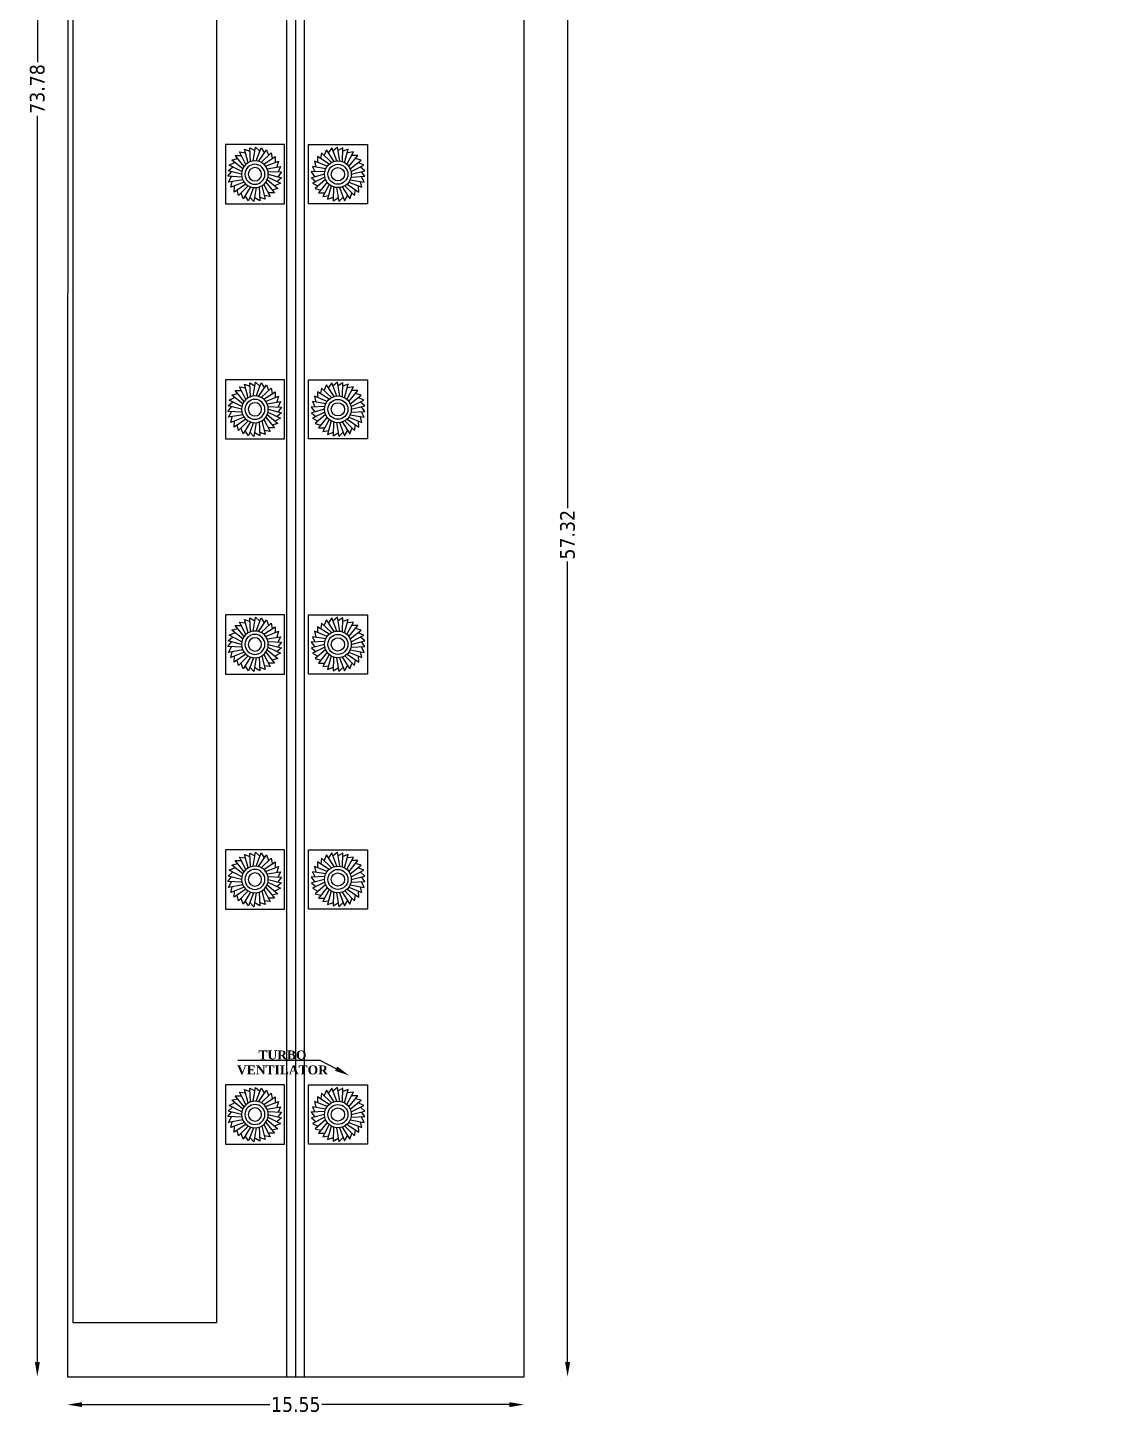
# Model space of a CAD drawing. Header units: metres. Extents: x -44 to 239, y -4 to 219.
# Drawn here: x 127.92 to 164.95, y 102.08 to 149.27 of the extents above; entities that cross this region are included whole.
import ezdxf
from ezdxf import colors
from ezdxf.entities.mleader import LeaderData, LeaderLine
from ezdxf.math import Vec2, Vec3

# ---------------------------------------------------------------- set-up
doc = ezdxf.new("R2010")
doc.units = ezdxf.units.M
doc.header["$MEASUREMENT"] = 0
doc.linetypes.add('CONTINUA', pattern=[0])
doc.layers.add('0 @ 1', color=7, linetype='Continuous')
doc.layers.add('BLK_1_FLR_0_ROOF_AREA', color=54, linetype='Continuous')
doc.layers.add('SOLAR_PANEL', color=3, linetype='Continuous', lineweight=0)
doc.styles.add('CODE', font='tahoma.ttf')
doc.styles.add('grk', font='romantic.ttf')
doc.styles.get("Standard").update_dxf_attribs({"font": 'arial.ttf'})
doc.dimstyles.new('OUTER', dxfattribs={"dimscale": 0, "dimtxt": 0.35, "dimasz": 0.3, "dimexe": 0.18, "dimexo": 0.0625, "dimgap": 0.09, "dimtad": 1, "dimzin": 0, "dimdsep": 46, "dimtxsty": 'CODE', "dimcen": 0.09, "dimse1": 1, "dimse2": 1, "dimclrd": 256, "dimclrt": 1, "dimadec": 0, "dimazin": 0, "dimtfac": 1, "dimtofl": 0, "dimtmove": 2, "dimatfit": 3, "dimfxl": 0, "dimtolj": 1, "dimtzin": 0, "dimarcsym": 0})

# ---------------------------------------------------------------- blocks, each defined once
blk = doc.blocks.new('*D1129')
at = {"lineweight": -2, "ltscale": 2}
for p, q in [((128.247, 176.64), (128.247, 148.103)), ((128.247, 103.86), (128.247, 146.271))]:
    blk.add_line(p, q, dxfattribs=at)
at = {"ltscale": 2}
for points in [[(128.164, 176.64), (128.331, 176.64), (128.247, 177.14)], [(128.164, 103.86), (128.331, 103.86), (128.247, 103.36)]]:
    blk.add_solid(points, dxfattribs=at)
at = {"layer": 'Defpoints', "color": 0, "ltscale": 2}
for p in [(129.282, 177.14), (128.247, 103.36), (129.273, 103.36)]:
    blk.add_point(p, dxfattribs=at)
at = {"color": 1, "lineweight": 20, "ltscale": 2, "insert": (128.247, 147.187), "char_height": 0.5, "attachment_point": 5, "rotation": 90, "style": 'CODE'}
blk.add_mtext('\\A1;73.78', dxfattribs=at)
blk = doc.blocks.new('*D1132')
at = {"lineweight": -2, "ltscale": 2}
for p, q in [((146.302, 160.174), (146.302, 132.925)), ((146.302, 103.859), (146.302, 131.107))]:
    blk.add_line(p, q, dxfattribs=at)
at = {"ltscale": 2}
for points in [[(146.219, 160.174), (146.385, 160.174), (146.302, 160.674)], [(146.219, 103.859), (146.385, 103.859), (146.302, 103.359)]]:
    blk.add_solid(points, dxfattribs=at)
at = {"layer": 'Defpoints', "color": 0, "ltscale": 2}
for p in [(144.822, 160.674), (144.145, 103.359), (146.302, 103.359)]:
    blk.add_point(p, dxfattribs=at)
at = {"color": 1, "lineweight": 20, "ltscale": 2, "insert": (146.302, 132.016), "char_height": 0.5, "attachment_point": 5, "rotation": 90, "style": 'CODE'}
blk.add_mtext('\\A1;57.32', dxfattribs=at)
blk = doc.blocks.new('*D1133')
at = {"lineweight": -2, "ltscale": 2}
for p, q in [((129.773, 102.412), (136.159, 102.412)), ((144.322, 102.412), (137.937, 102.412))]:
    blk.add_line(p, q, dxfattribs=at)
at = {"ltscale": 2}
for points in [[(129.773, 102.496), (129.773, 102.329), (129.273, 102.412)], [(144.322, 102.496), (144.322, 102.329), (144.822, 102.412)]]:
    blk.add_solid(points, dxfattribs=at)
at = {"layer": 'Defpoints', "color": 0, "ltscale": 2}
for p in [(129.273, 105.714), (144.822, 105.714), (144.822, 102.412)]:
    blk.add_point(p, dxfattribs=at)
at = {"color": 1, "lineweight": 20, "ltscale": 2, "insert": (137.048, 102.412), "char_height": 0.5, "attachment_point": 5, "style": 'CODE'}
blk.add_mtext('\\A1;15.55', dxfattribs=at)
blk = doc.blocks.new('NRB')
at = {"color": 1, "lineweight": 25}
for p, q in [((1754.593, -1592.145), (1754.411, -1592.213)), ((1754.468, -1592.603), (1754.593, -1592.145))]:
    blk.add_line(p, q, dxfattribs=at)
blk.add_lwpolyline([(1753.233, -1591.989), (1755.243, -1591.989), (1755.243, -1594.005), (1753.233, -1594.005)], close=True, dxfattribs=at)
for points in [[(1754.203, -1592.544), (1754.03, -1592.095), (1753.923, -1592.259)], [(1754.299, -1592.546), (1754.221, -1592.072), (1754.071, -1592.207)], [(1754.392, -1592.569), (1754.412, -1592.097), (1754.246, -1592.192)], [(1753.876, -1592.725), (1753.441, -1592.551), (1753.49, -1592.751)], [(1753.941, -1592.654), (1753.545, -1592.398), (1753.545, -1592.599)], [(1754.025, -1592.596), (1753.685, -1592.272), (1753.652, -1592.455)], [(1754.115, -1592.56), (1753.847, -1592.164), (1753.776, -1592.347)], [(1754.547, -1592.661), (1754.766, -1592.236), (1754.561, -1592.264)], [(1754.611, -1592.733), (1754.913, -1592.357), (1754.71, -1592.357)], [(1754.655, -1592.811), (1755.03, -1592.512), (1754.838, -1592.458)], [(1754.686, -1592.906), (1755.117, -1592.686), (1754.931, -1592.599)], [(1753.796, -1592.898), (1753.334, -1592.919), (1753.446, -1593.07)], [(1753.785, -1592.997), (1753.338, -1593.114), (1753.496, -1593.249)], [(1753.825, -1592.811), (1753.37, -1592.736), (1753.45, -1592.913)], [(1754.656, -1593.181), (1755.134, -1593.268), (1755.041, -1593.077)], [(1754.685, -1593.092), (1755.161, -1593.067), (1755.038, -1592.912)], [(1754.695, -1592.997), (1755.155, -1592.88), (1755.007, -1592.751)], [(1753.795, -1593.091), (1753.374, -1593.299), (1753.559, -1593.395)], [(1753.822, -1593.178), (1753.46, -1593.482), (1753.661, -1593.535)], [(1753.872, -1593.266), (1753.573, -1593.631), (1753.781, -1593.631)], [(1753.94, -1593.34), (1753.724, -1593.752), (1753.927, -1593.722)], [(1754.006, -1593.388), (1753.89, -1593.85), (1754.087, -1593.777)], [(1754.093, -1593.428), (1754.077, -1593.9), (1754.248, -1593.797)], [(1754.195, -1593.45), (1754.272, -1593.925), (1754.417, -1593.777)], [(1754.289, -1593.45), (1754.463, -1593.898), (1754.571, -1593.726)], [(1754.387, -1593.428), (1754.642, -1593.833), (1754.713, -1593.646)], [(1754.473, -1593.388), (1754.802, -1593.72), (1754.841, -1593.529)], [(1754.549, -1593.332), (1754.949, -1593.602), (1754.938, -1593.397)], [(1754.609, -1593.264), (1755.058, -1593.441), (1755.011, -1593.248)]]:
    blk.add_lwpolyline(points, dxfattribs=at)
for radius in [0.455, 0.34, 0.225]:
    blk.add_circle((1754.24, -1592.997), radius, dxfattribs=at)

msp = doc.modelspace()

# ---------------------------------------------------------------- linework, layer by layer
at = {"color": 1, "lineweight": 20}
for points in [[(136.74765, 103.35939), (136.74765, 169.20725), (164.95223, 169.20728)], [(137.04765, 103.35939), (137.04765, 168.90725), (164.95223, 168.90728)], [(137.34765, 103.35939), (137.34765, 168.60725), (164.95223, 168.60728)]]:
    msp.add_lwpolyline(points, dxfattribs=at)
at = {"layer": 'BLK_1_FLR_0_ROOF_AREA', "lineweight": 20, "ltscale": 2}
msp.add_lwpolyline([(164.95223, 160.67422), (164.95223, 177.14034), (129.28224, 177.14025), (129.27307, 103.36025), (144.82223, 103.35854), (144.82229, 160.67422)], close=True, dxfattribs=at)
at = {"layer": 'SOLAR_PANEL', "color": 3, "lineweight": 20}
msp.add_lwpolyline([(129.46324, 169.58786), (134.34554, 169.58786), (134.34554, 105.19479), (129.46324, 105.19479)], close=True, dxfattribs=at)

# ---------------------------------------------------------------- block references
at = {"color": 1, "xscale": -1}
for p in [(1889.89594, 1737.28268), (1889.89593, 1729.28268), (1889.89588, 1721.28268), (1889.89588, 1713.28268), (1889.89588, 1705.28268)]:
    msp.add_blockref('NRB', p, dxfattribs=at)
at = {"color": 1}
for p in [(-1615.75738, 1737.28268), (-1615.75737, 1729.28268), (-1615.75733, 1721.28268), (-1615.75733, 1713.28268), (-1615.75733, 1705.28268)]:
    msp.add_blockref('NRB', p, dxfattribs=at)

# ---------------------------------------------------------------- texts
at = {"linetype": 'CONTINUA', "lineweight": 20, "insert": (136.59327, 114.05461, 41.46649), "char_height": 0.3048221, "width": 3.5535951, "attachment_point": 5, "style": 'grk'}
msp.add_mtext('\\A1;{\\fTimes New Roman|b1|i0|c0|p18;TURBO VENTILATOR}', dxfattribs=at)

# ---------------------------------------------------------------- dimensions: what is measured, and where the dimension line sits
at = {"layer": '0 @ 1', "color": 7, "lineweight": 20, "ltscale": 2}
for base, p1, p2, picture, middle in [((128.24746, 103.36025), (129.28224, 177.14025), (129.27307, 103.36025), '*D1129', (128.24746, 147.18725)), ((146.30207, 103.35861), (144.82229, 160.67422), (144.14494, 103.35861), '*D1132', (146.30207, 132.01642))]:
    dim = msp.add_linear_dim(base=base, p1=p1, p2=p2, angle=90, dimstyle='OUTER', override={"dimscale": 1, "dimtxt": 0.5, "dimasz": 0.5, "dimtad": 3, "dimtix": 0, "dimtofl": 0, "dimtmove": 2, "dimatfit": 3}, dxfattribs=at)
    dim.commit()
    dim.dimension.update_dxf_attribs({"geometry": picture, "text_midpoint": middle, "dimtype": 128})
dim = msp.add_linear_dim(base=(144.82223, 102.41218), p1=(129.27336, 105.7137), p2=(144.82223, 105.71369), dimstyle='OUTER', override={"dimscale": 1, "dimtxt": 0.5, "dimasz": 0.5, "dimtad": 3, "dimtix": 0, "dimtofl": 0, "dimtmove": 2, "dimatfit": 3}, dxfattribs=at)
dim.commit()
dim.dimension.update_dxf_attribs({"geometry": '*D1133', "text_midpoint": (137.0478, 102.41218), "dimtype": 128})

# ---------------------------------------------------------------- leaders
at = {"lineweight": 20}
ml = msp.add_multileader_mtext('Standard', dxfattribs=at)
ml.set_content('', color=256)
ml.set_leader_properties()
ml.build(insert=Vec2(0, 0))
ml.multileader.update_dxf_attribs({"dogleg_length": 0.36, "arrow_head_size": 0.5})
ctx = ml.context
ctx.base_point, ctx.char_height, ctx.arrow_head_size, ctx.landing_gap_size, ctx.plane_origin = Vec3(134.89479, 114.12448), 0.18, 0.5, 0.09, Vec3(140.30971, 114.05659)
ctx.text_align_type = 2
notes = []
notes.append((ctx, [(0, (1, 1, 0), (137.87274, 114.12448), (-1, 0), 2.79795, [(0, [(138.86561, 113.61643)], 0, [])])]))
ctx.mtext.insert, ctx.mtext.alignment, ctx.mtext.flow_direction = Vec3(134.98479, 114.21448), 3, 5
for ctx, leaders in notes:
    for number, flags, end, landing, length, lines in leaders:
        leader = LeaderData()
        leader.index, (leader.has_last_leader_line, leader.has_dogleg_vector, leader.attachment_direction) = number, flags
        leader.last_leader_point, leader.dogleg_vector, leader.dogleg_length = Vec3(end), Vec3(landing), length
        for number, points, colour, breaks in lines:
            line = LeaderLine()
            line.index, line.vertices, line.color, line.breaks = number, Vec3.list(points), colors.encode_raw_color(colour), breaks
            leader.lines.append(line)
        ctx.leaders.append(leader)

doc.saveas('drawing.dxf')
